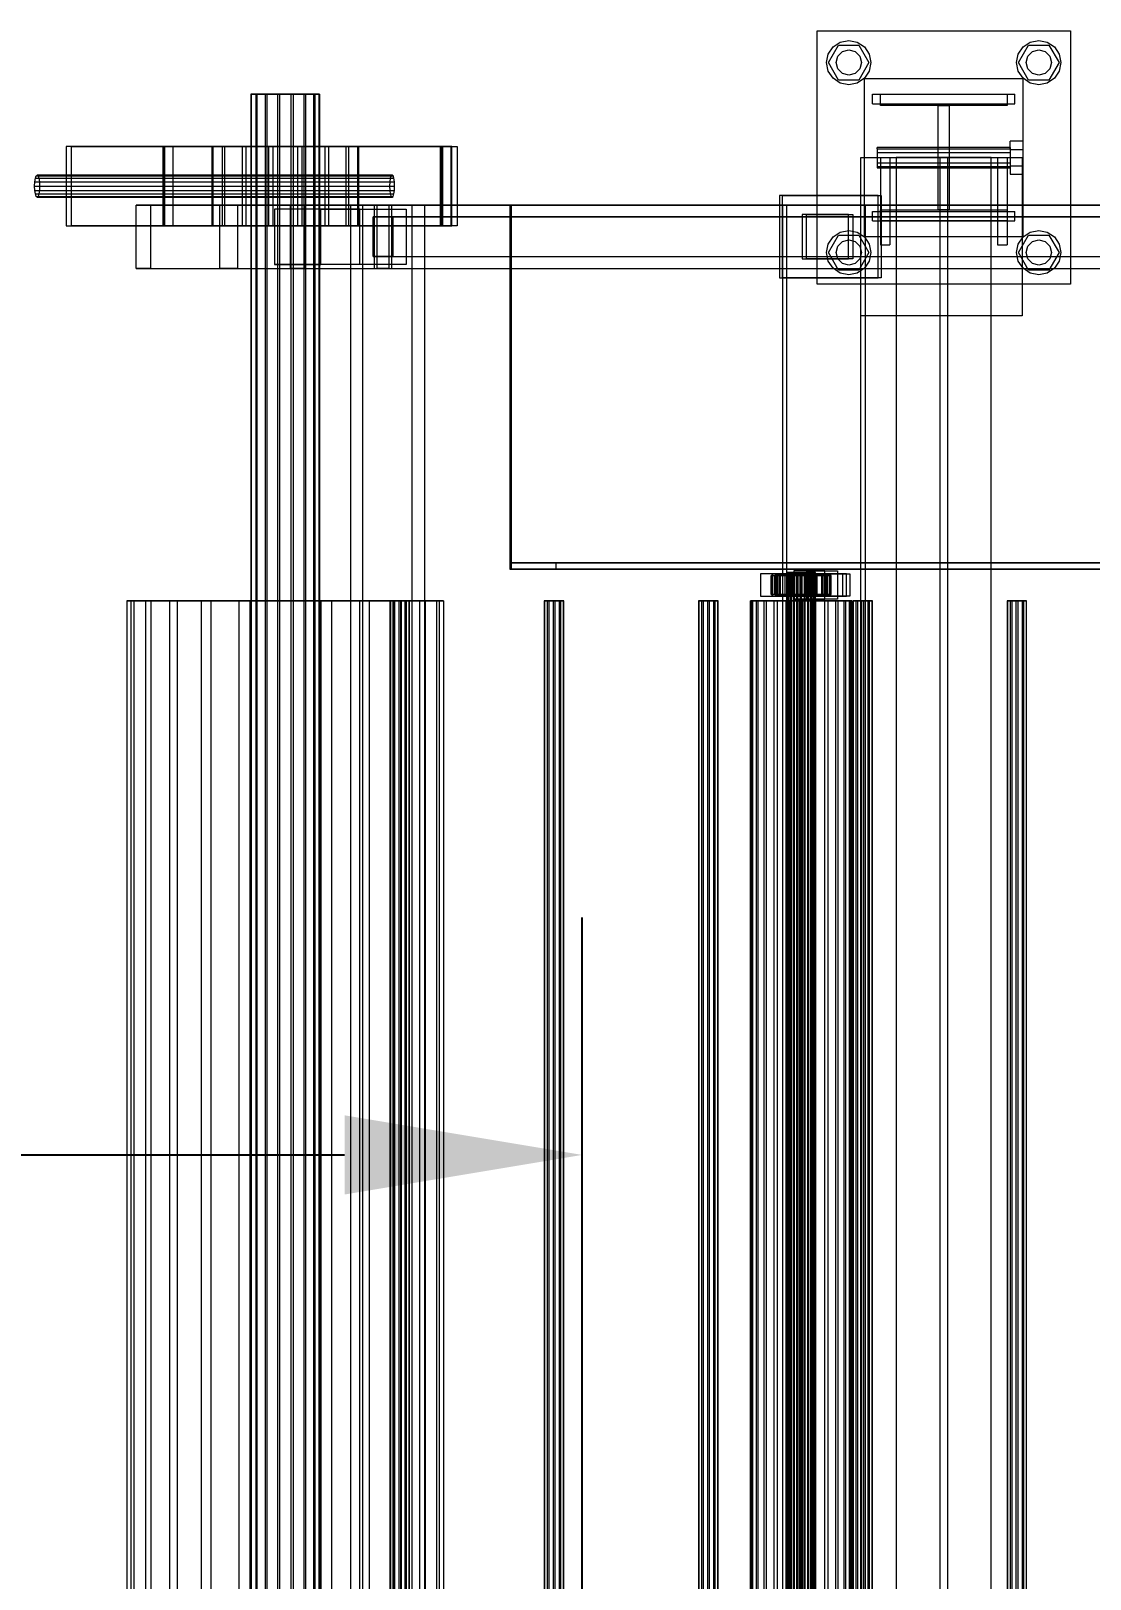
# Model space of a CAD drawing. Header units: millimetres. Extents: x -1970 to 59977, y -65068 to 6837.
# Drawn here: x 27280 to 27949, y -17368 to -16390 of the extents above; entities that cross this region are included whole.
import ezdxf

# ---------------------------------------------------------------- set-up
doc = ezdxf.new("R2010")
doc.units = ezdxf.units.MM
doc.layers.add('COTAS_P', color=1, linetype='Continuous', lineweight=0)
doc.layers.add('superior_C03', color=7, linetype='Continuous', lineweight=0)
doc.dimstyles.new('R19_100', dxfattribs={"dimtxt": 250, "dimasz": 150, "dimexe": 150, "dimexo": 80, "dimgap": 100, "dimtad": 1, "dimtih": 1, "dimtoh": 1, "dimdsep": 46, "dimcen": 0.09, "dimadec": 0, "dimazin": 0, "dimtfac": 1, "dimtdec": 4, "dimtofl": 0, "dimtmove": 0, "dimatfit": 3, "dimfxl": 1, "dimtolj": 1, "dimtzin": 0, "dimarcsym": 0})

# ---------------------------------------------------------------- blocks, each defined once
blk = doc.blocks.new('*D25')
at = {"layer": 'COTAS_P', "color": 0, "lineweight": -2, "transparency": 16777216}
for p, q in [((25128.19, -17920), (25128.19, -16950)), ((27628.19, -17920), (27628.19, -16950)), ((25278.19, -17100), (27478.19, -17100))]:
    blk.add_line(p, q, dxfattribs=at)
at = {"layer": 'COTAS_P', "color": 0, "transparency": 16777216}
for points in [[(25278.19, -17075), (25278.19, -17125), (25128.19, -17100)], [(27478.19, -17075), (27478.19, -17125), (27628.19, -17100)]]:
    blk.add_solid(points, dxfattribs=at)
at = {"layer": 'Defpoints', "color": 0, "transparency": 16777216}
for p in [(27628.19, -17100), (25128.19, -18000), (27628.19, -18000)]:
    blk.add_point(p, dxfattribs=at)

msp = doc.modelspace()

# ---------------------------------------------------------------- linework, layer by layer
at = {"layer": 'superior_C03'}
for p, q in [((27776.487, -16550), (27776.487, -16390)), ((27776.487, -16390), (27936.487, -16390)), ((27783.687, -16410), (27790.087, -16398.915)), ((27786.588, -16400.101), (27791.13, -16397.066)), ((27790.087, -16398.915), (27802.887, -16398.915)), ((27791.13, -16397.066), (27796.487, -16396)), ((27796.487, -16396), (27801.845, -16397.066)), ((27801.845, -16397.066), (27806.387, -16400.101)), ((27802.887, -16398.915), (27809.287, -16410)), ((27903.687, -16410), (27910.087, -16398.915)), ((27906.588, -16400.101), (27911.13, -16397.066)), ((27910.087, -16398.915), (27922.887, -16398.915)), ((27911.13, -16397.066), (27916.487, -16396)), ((27916.487, -16396), (27921.845, -16397.066)), ((27921.845, -16397.066), (27926.387, -16400.101)), ((27922.887, -16398.915), (27929.287, -16410)), ((27936.487, -16390), (27936.487, -16550)), ((27782.487, -16410), (27783.553, -16404.642)), ((27783.553, -16404.642), (27786.588, -16400.101)), ((27788.487, -16410), (27789.559, -16406)), ((27789.559, -16406), (27792.487, -16403.072)), ((27792.487, -16403.072), (27796.487, -16402)), ((27796.487, -16402), (27800.487, -16403.072)), ((27800.487, -16403.072), (27803.416, -16406)), ((27803.416, -16406), (27804.487, -16410)), ((27806.387, -16400.101), (27809.422, -16404.642)), ((27809.422, -16404.642), (27810.487, -16410)), ((27902.487, -16410), (27903.553, -16404.642)), ((27903.553, -16404.642), (27906.588, -16400.101)), ((27908.487, -16410), (27909.559, -16406)), ((27909.559, -16406), (27912.487, -16403.072)), ((27912.487, -16403.072), (27916.487, -16402)), ((27916.487, -16402), (27920.487, -16403.072)), ((27920.487, -16403.072), (27923.416, -16406)), ((27923.416, -16406), (27924.487, -16410)), ((27926.387, -16400.101), (27929.422, -16404.642)), ((27929.422, -16404.642), (27930.487, -16410)), ((27783.553, -16415.358), (27782.487, -16410)), ((27786.588, -16419.899), (27783.553, -16415.358)), ((27790.087, -16421.085), (27783.687, -16410)), ((27789.559, -16414), (27788.487, -16410)), ((27792.487, -16416.928), (27789.559, -16414)), ((27796.487, -16418), (27792.487, -16416.928)), ((27800.487, -16416.928), (27796.487, -16418)), ((27803.416, -16414), (27800.487, -16416.928)), ((27809.287, -16410), (27802.887, -16421.085)), ((27804.487, -16410), (27803.416, -16414)), ((27809.422, -16415.358), (27806.387, -16419.899)), ((27810.487, -16410), (27809.422, -16415.358)), ((27903.553, -16415.358), (27902.487, -16410)), ((27906.588, -16419.899), (27903.553, -16415.358)), ((27910.087, -16421.085), (27903.687, -16410)), ((27909.559, -16414), (27908.487, -16410)), ((27912.487, -16416.928), (27909.559, -16414)), ((27916.487, -16418), (27912.487, -16416.928)), ((27920.487, -16416.928), (27916.487, -16418)), ((27923.416, -16414), (27920.487, -16416.928)), ((27929.287, -16410), (27922.887, -16421.085)), ((27924.487, -16410), (27923.416, -16414)), ((27929.422, -16415.358), (27926.387, -16419.899)), ((27930.487, -16410), (27929.422, -16415.358)), ((27791.13, -16422.934), (27786.588, -16419.899)), ((27802.887, -16421.085), (27790.087, -16421.085)), ((27796.487, -16424), (27791.13, -16422.934)), ((27801.845, -16422.934), (27796.487, -16424)), ((27806.387, -16419.899), (27801.845, -16422.934)), ((27806.487, -16520), (27806.487, -16420)), ((27806.487, -16420), (27906.487, -16420)), ((27906.487, -16420), (27906.487, -16520)), ((27911.13, -16422.934), (27906.588, -16419.899)), ((27922.887, -16421.085), (27910.087, -16421.085)), ((27916.487, -16424), (27911.13, -16422.934)), ((27921.845, -16422.934), (27916.487, -16424)), ((27926.387, -16419.899), (27921.845, -16422.934)), ((27419.228, -16430), (27418.969, -16430)), ((27418.969, -16430), (27422.014, -16430)), ((27418.969, -16430), (27418.969, -19570)), ((27422.751, -16430), (27419.228, -16430)), ((27419.228, -16430), (27419.228, -19570)), ((27422.014, -16430), (27427.898, -16430)), ((27422.014, -16430), (27422.014, -19570)), ((27429.001, -16430), (27422.751, -16430)), ((27422.751, -16430), (27422.751, -19570)), ((27427.898, -16430), (27435.725, -16430)), ((27427.898, -16430), (27427.898, -19570)), ((27437.027, -16430), (27429.001, -16430)), ((27429.001, -16430), (27429.001, -19570)), ((27435.725, -16430), (27444.305, -16430)), ((27435.725, -16430), (27435.725, -19570)), ((27445.607, -16430), (27437.027, -16430)), ((27437.027, -16430), (27437.027, -19570)), ((27444.305, -16430), (27452.331, -16430)), ((27444.305, -16430), (27444.305, -19570)), ((27453.435, -16430), (27445.607, -16430)), ((27445.607, -16430), (27445.607, -19570)), ((27452.331, -16430), (27458.582, -16430)), ((27452.331, -16430), (27452.331, -19570)), ((27459.319, -16430), (27453.435, -16430)), ((27453.435, -16430), (27453.435, -19570)), ((27458.582, -16430), (27462.104, -16430)), ((27458.582, -16430), (27458.582, -19570)), ((27462.363, -16430), (27459.319, -16430)), ((27459.319, -16430), (27459.319, -19570)), ((27462.104, -16430), (27462.363, -16430)), ((27462.104, -19570), (27462.104, -16430)), ((27462.363, -16430), (27462.363, -19570)), ((27811.487, -16430), (27901.487, -16430)), ((27811.487, -16436), (27811.487, -16430)), ((27811.487, -16436), (27901.487, -16436)), ((27816.487, -16437), (27816.487, -16430)), ((27816.487, -16430), (27896.487, -16430)), ((27896.487, -16437), (27816.487, -16437)), ((27852.987, -16503), (27852.987, -16437)), ((27852.987, -16437), (27859.987, -16437)), ((27859.987, -16437), (27859.987, -16503)), ((27896.487, -16430), (27896.487, -16437)), ((27901.487, -16436), (27901.487, -16430)), ((27545.972, -16463), (27302.358, -16463)), ((27302.358, -16463), (27302.358, -16513)), ((27305.726, -16463), (27302.358, -16463)), ((27305.726, -16513), (27305.726, -16463)), ((27305.726, -16463), (27549.341, -16463)), ((27538.698, -16463), (27363.296, -16463)), ((27363.296, -16463), (27363.296, -16513)), ((27364.643, -16463), (27363.296, -16463)), ((27539.596, -16463), (27364.194, -16463)), ((27364.194, -16463), (27364.194, -16513)), ((27369.808, -16463), (27364.194, -16463)), ((27364.643, -16513), (27364.643, -16463)), ((27364.643, -16463), (27540.045, -16463)), ((27369.808, -16513), (27369.808, -16463)), ((27369.808, -16463), (27545.21, -16463)), ((27394.867, -16463), (27394.314, -16463)), ((27394.314, -16463), (27400.817, -16463)), ((27394.314, -16463), (27394.314, -16513)), ((27402.392, -16463), (27394.867, -16463)), ((27394.867, -16463), (27394.867, -16513)), ((27400.817, -16463), (27413.388, -16463)), ((27400.817, -16463), (27400.817, -16513)), ((27415.745, -16463), (27402.392, -16463)), ((27402.392, -16463), (27402.392, -16513)), ((27413.388, -16463), (27430.111, -16463)), ((27413.388, -16463), (27413.388, -16513)), ((27432.891, -16463), (27415.745, -16463)), ((27415.745, -16463), (27415.745, -16513)), ((27430.111, -16463), (27448.441, -16463)), ((27430.111, -16463), (27430.111, -16513)), ((27451.221, -16463), (27432.891, -16463)), ((27432.891, -16463), (27432.891, -16513)), ((27448.441, -16463), (27465.588, -16463)), ((27448.441, -16463), (27448.441, -16513)), ((27467.944, -16463), (27451.221, -16463)), ((27451.221, -16463), (27451.221, -16513)), ((27465.588, -16463), (27478.94, -16463)), ((27465.588, -16463), (27465.588, -16513)), ((27480.515, -16463), (27467.944, -16463)), ((27467.944, -16463), (27467.944, -16513)), ((27478.94, -16463), (27486.466, -16463)), ((27478.94, -16463), (27478.94, -16513)), ((27487.019, -16463), (27480.515, -16463)), ((27480.515, -16463), (27480.515, -16513)), ((27486.466, -16463), (27487.019, -16463)), ((27486.466, -16513), (27486.466, -16463)), ((27487.019, -16463), (27487.019, -16513)), ((27538.698, -16513), (27538.698, -16463)), ((27538.698, -16463), (27540.045, -16463)), ((27539.596, -16513), (27539.596, -16463)), ((27539.596, -16463), (27545.21, -16463)), ((27540.045, -16463), (27540.045, -16513)), ((27545.21, -16463), (27545.21, -16513)), ((27545.972, -16513), (27545.972, -16463)), ((27545.972, -16463), (27549.341, -16463)), ((27549.341, -16463), (27549.341, -16513)), ((27814.487, -16464.457), (27814.487, -16463.6)), ((27898.487, -16463.6), (27814.487, -16463.6)), ((27814.487, -16464.457), (27814.487, -16466.8)), ((27814.487, -16464.457), (27898.487, -16464.457)), ((27814.487, -16466.8), (27814.487, -16470)), ((27814.487, -16466.8), (27898.487, -16466.8)), ((27898.487, -16464.8), (27898.487, -16459.6)), ((27906.487, -16459.6), (27898.487, -16459.6)), ((27898.487, -16463.6), (27898.487, -16464.457)), ((27898.487, -16464.457), (27898.487, -16466.8)), ((27898.487, -16464.8), (27898.487, -16475.2)), ((27898.487, -16464.8), (27906.487, -16464.8)), ((27898.487, -16466.8), (27898.487, -16470)), ((27906.487, -16459.6), (27906.487, -16464.8)), ((27906.487, -16464.8), (27906.487, -16475.2)), ((27804.146, -16570), (27804.146, -16470)), ((27804.146, -16470), (27905.951, -16470)), ((27814.487, -16470), (27814.487, -16473.2)), ((27814.487, -16470), (27898.487, -16470)), ((27814.487, -16473.2), (27814.487, -16475.543)), ((27814.487, -16473.2), (27898.487, -16473.2)), ((27814.487, -16475.543), (27814.487, -16476.4)), ((27814.487, -16475.543), (27898.487, -16475.543)), ((27814.487, -16476.4), (27898.487, -16476.4)), ((27816.487, -16470), (27816.487, -16525)), ((27816.487, -16470), (27822.487, -16470)), ((27822.487, -16470), (27822.487, -16525)), ((27886.487, -16470), (27826.487, -16470)), ((27826.487, -16470), (27826.487, -19530)), ((27858.987, -16470), (27853.987, -16470)), ((27853.987, -16470), (27853.987, -19530)), ((27858.987, -19530), (27858.987, -16470)), ((27886.487, -19530), (27886.487, -16470)), ((27890.487, -16470), (27890.487, -16525)), ((27890.487, -16470), (27896.487, -16470)), ((27896.487, -16470), (27896.487, -16525)), ((27898.487, -16470), (27898.487, -16473.2)), ((27898.487, -16473.2), (27898.487, -16475.543)), ((27898.487, -16475.2), (27898.487, -16480.4)), ((27898.487, -16475.2), (27906.487, -16475.2)), ((27898.487, -16475.543), (27898.487, -16476.4)), ((27905.951, -16470), (27905.951, -16570)), ((27906.487, -16475.2), (27906.487, -16480.4)), ((27282.42, -16488), (27282.539, -16485.321)), ((27282.539, -16485.321), (27282.88, -16483.05)), ((27282.539, -16485.321), (27506.664, -16485.321)), ((27282.88, -16483.05), (27283.39, -16481.533)), ((27282.88, -16483.05), (27507.005, -16483.05)), ((27283.39, -16481.533), (27283.992, -16481)), ((27283.39, -16481.533), (27507.515, -16481.533)), ((27283.992, -16481), (27284.593, -16481.533)), ((27508.117, -16481), (27283.992, -16481)), ((27284.593, -16481.533), (27285.103, -16483.05)), ((27284.593, -16481.533), (27508.718, -16481.533)), ((27285.103, -16483.05), (27285.444, -16485.321)), ((27285.103, -16483.05), (27509.228, -16483.05)), ((27285.444, -16485.321), (27285.564, -16488)), ((27285.444, -16485.321), (27509.569, -16485.321)), ((27506.664, -16485.321), (27506.544, -16488)), ((27507.005, -16483.05), (27506.664, -16485.321)), ((27507.515, -16481.533), (27507.005, -16483.05)), ((27508.117, -16481), (27507.515, -16481.533)), ((27508.718, -16481.533), (27508.117, -16481)), ((27509.228, -16483.05), (27508.718, -16481.533)), ((27509.569, -16485.321), (27509.228, -16483.05)), ((27509.689, -16488), (27509.569, -16485.321)), ((27898.487, -16480.4), (27906.487, -16480.4)), ((27282.539, -16490.679), (27282.42, -16488)), ((27282.42, -16488), (27506.544, -16488)), ((27282.88, -16492.95), (27282.539, -16490.679)), ((27282.539, -16490.679), (27506.664, -16490.679)), ((27283.39, -16494.467), (27282.88, -16492.95)), ((27282.88, -16492.95), (27507.005, -16492.95)), ((27283.992, -16495), (27283.39, -16494.467)), ((27283.39, -16494.467), (27507.515, -16494.467)), ((27284.593, -16494.467), (27283.992, -16495)), ((27283.992, -16495), (27508.117, -16495)), ((27285.103, -16492.95), (27284.593, -16494.467)), ((27284.593, -16494.467), (27508.718, -16494.467)), ((27285.444, -16490.679), (27285.103, -16492.95)), ((27285.103, -16492.95), (27509.228, -16492.95)), ((27285.564, -16488), (27285.444, -16490.679)), ((27285.444, -16490.679), (27509.569, -16490.679)), ((27285.564, -16488), (27509.689, -16488)), ((27506.544, -16488), (27506.664, -16490.679)), ((27506.664, -16490.679), (27507.005, -16492.95)), ((27507.005, -16492.95), (27507.515, -16494.467)), ((27507.515, -16494.467), (27508.117, -16495)), ((27508.117, -16495), (27508.718, -16494.467)), ((27508.718, -16494.467), (27509.228, -16492.95)), ((27509.228, -16492.95), (27509.569, -16490.679)), ((27509.569, -16490.679), (27509.689, -16488)), ((27815.154, -16494), (27752.789, -16494)), ((27752.789, -16494), (27752.789, -16546)), ((27754.586, -16494), (27752.789, -16494)), ((27754.586, -16546), (27754.586, -16494)), ((27754.586, -16494), (27816.951, -16494)), ((27815.154, -16546), (27815.154, -16494)), ((27815.154, -16494), (27816.951, -16494)), ((27816.951, -16494), (27816.951, -16546)), ((27346.589, -16500), (27355.572, -16500)), ((27346.589, -16540), (27346.589, -16500)), ((27444.035, -16500), (27346.589, -16500)), ((27355.572, -16500), (27355.572, -16540)), ((27355.572, -16500), (27453.018, -16500)), ((27399.365, -16500), (27410.593, -16500)), ((27399.365, -16540), (27399.365, -16500)), ((27496.81, -16500), (27399.365, -16500)), ((27410.593, -16500), (27410.593, -16540)), ((27410.593, -16500), (27508.039, -16500)), ((27463.143, -16502.5), (27433.909, -16502.5)), ((27433.909, -16502.5), (27433.909, -16537.5)), ((27487.808, -16502.5), (27433.909, -16502.5)), ((27444.035, -16500), (27453.018, -16500)), ((27444.035, -16540), (27444.035, -16500)), ((28613.383, -16500), (27444.035, -16500)), ((27453.018, -16500), (27453.018, -16540)), ((27453.018, -16500), (28622.366, -16500)), ((27463.143, -16537.5), (27463.143, -16502.5)), ((27463.143, -16502.5), (27517.041, -16502.5)), ((27520.791, -16500), (27481.813, -16500)), ((27481.813, -16500), (27481.813, -19500)), ((27489.673, -16500), (27481.813, -16500)), ((27487.808, -16537.5), (27487.808, -16502.5)), ((27487.808, -16502.5), (27517.041, -16502.5)), ((27489.673, -19500), (27489.673, -16500)), ((27489.673, -16500), (27528.651, -16500)), ((27496.81, -16500), (27496.81, -16540)), ((27508.039, -16500), (27496.81, -16500)), ((27498.73, -16500), (27506.119, -16500)), ((27498.73, -16540), (27498.73, -16500)), ((28689.188, -16500), (27498.73, -16500)), ((27506.119, -16500), (27506.119, -16540)), ((27506.119, -16500), (28696.577, -16500)), ((27508.039, -16540), (27508.039, -16500)), ((27517.041, -16502.5), (27517.041, -16537.5)), ((27520.791, -19500), (27520.791, -16500)), ((27520.791, -16500), (27528.651, -16500)), ((27528.651, -16500), (27528.651, -19500)), ((38691.362, -16500), (27582.557, -16500)), ((27582.557, -16500), (27582.557, -16730)), ((27583.456, -16500), (27582.557, -16500)), ((27583.456, -16730), (27583.456, -16500)), ((27583.456, -16500), (38692.26, -16500)), ((27804.231, -16500), (27754.729, -16500)), ((27754.729, -16500), (27754.729, -19500)), ((27757.424, -16500), (27754.729, -16500)), ((27757.424, -19500), (27757.424, -16500)), ((27757.424, -16500), (27806.926, -16500)), ((27796.343, -16506), (27767.109, -16506)), ((27767.109, -16506), (27767.109, -16534)), ((27769.804, -16506), (27767.109, -16506)), ((27769.804, -16534), (27769.804, -16506)), ((27769.804, -16506), (27799.038, -16506)), ((27796.343, -16534), (27796.343, -16506)), ((27796.343, -16506), (27799.038, -16506)), ((27799.038, -16506), (27799.038, -16534)), ((27804.231, -19500), (27804.231, -16500)), ((27804.231, -16500), (27806.926, -16500)), ((27806.926, -16500), (27806.926, -19500)), ((27811.487, -16504), (27901.487, -16504)), ((27811.487, -16510), (27811.487, -16504)), ((27816.487, -16510), (27816.487, -16503)), ((27816.487, -16503), (27896.487, -16503)), ((27859.987, -16503), (27852.987, -16503)), ((27896.487, -16503), (27896.487, -16510)), ((27901.487, -16510), (27901.487, -16504)), ((27302.358, -16513), (27545.972, -16513)), ((27302.358, -16513), (27305.726, -16513)), ((27549.341, -16513), (27305.726, -16513)), ((27363.296, -16513), (27538.698, -16513)), ((27363.296, -16513), (27364.643, -16513)), ((27364.194, -16513), (27539.596, -16513)), ((27364.194, -16513), (27369.808, -16513)), ((27540.045, -16513), (27364.643, -16513)), ((27545.21, -16513), (27369.808, -16513)), ((27400.817, -16513), (27394.314, -16513)), ((27394.314, -16513), (27394.867, -16513)), ((27394.867, -16513), (27402.392, -16513)), ((27413.388, -16513), (27400.817, -16513)), ((27402.392, -16513), (27415.745, -16513)), ((27430.111, -16513), (27413.388, -16513)), ((27415.745, -16513), (27432.891, -16513)), ((27448.441, -16513), (27430.111, -16513)), ((27432.891, -16513), (27451.221, -16513)), ((27465.588, -16513), (27448.441, -16513)), ((27451.221, -16513), (27467.944, -16513)), ((27478.94, -16513), (27465.588, -16513)), ((27467.944, -16513), (27480.515, -16513)), ((27486.466, -16513), (27478.94, -16513)), ((27480.515, -16513), (27487.019, -16513)), ((27487.019, -16513), (27486.466, -16513)), ((27496.255, -16507.5), (27508.594, -16507.5)), ((27496.255, -16532.5), (27496.255, -16507.5)), ((28611.704, -16507.5), (27496.255, -16507.5)), ((27508.594, -16507.5), (27508.594, -16532.5)), ((27508.594, -16507.5), (28624.044, -16507.5)), ((27540.045, -16513), (27538.698, -16513)), ((27545.21, -16513), (27539.596, -16513)), ((27549.341, -16513), (27545.972, -16513)), ((27791.13, -16517.066), (27796.487, -16516)), ((27796.487, -16516), (27801.845, -16517.066)), ((27811.487, -16510), (27901.487, -16510)), ((27896.487, -16510), (27816.487, -16510)), ((27911.13, -16517.066), (27916.487, -16516)), ((27916.487, -16516), (27921.845, -16517.066)), ((27782.487, -16530), (27783.553, -16524.642)), ((27783.553, -16524.642), (27786.588, -16520.101)), ((27783.687, -16530), (27790.087, -16518.915)), ((27786.588, -16520.101), (27791.13, -16517.066)), ((27788.487, -16530), (27789.559, -16526)), ((27789.559, -16526), (27792.487, -16523.072)), ((27790.087, -16518.915), (27802.887, -16518.915)), ((27792.487, -16523.072), (27796.487, -16522)), ((27796.487, -16522), (27800.487, -16523.072)), ((27800.487, -16523.072), (27803.416, -16526)), ((27801.845, -16517.066), (27806.387, -16520.101)), ((27802.887, -16518.915), (27809.287, -16530)), ((27803.416, -16526), (27804.487, -16530)), ((27806.387, -16520.101), (27809.422, -16524.642)), ((27906.487, -16520), (27806.487, -16520)), ((27809.422, -16524.642), (27810.487, -16530)), ((27816.487, -16525), (27822.487, -16525)), ((27890.487, -16525), (27896.487, -16525)), ((27902.487, -16530), (27903.553, -16524.642)), ((27903.553, -16524.642), (27906.588, -16520.101)), ((27903.687, -16530), (27910.087, -16518.915)), ((27906.588, -16520.101), (27911.13, -16517.066)), ((27908.487, -16530), (27909.559, -16526)), ((27909.559, -16526), (27912.487, -16523.072)), ((27910.087, -16518.915), (27922.887, -16518.915)), ((27912.487, -16523.072), (27916.487, -16522)), ((27916.487, -16522), (27920.487, -16523.072)), ((27920.487, -16523.072), (27923.416, -16526)), ((27921.845, -16517.066), (27926.387, -16520.101)), ((27922.887, -16518.915), (27929.287, -16530)), ((27923.416, -16526), (27924.487, -16530)), ((27926.387, -16520.101), (27929.422, -16524.642)), ((27929.422, -16524.642), (27930.487, -16530)), ((27508.594, -16532.5), (27496.255, -16532.5)), ((27496.255, -16532.5), (28611.704, -16532.5)), ((27508.594, -16532.5), (28624.044, -16532.5)), ((27767.109, -16534), (27796.343, -16534)), ((27767.109, -16534), (27769.804, -16534)), ((27799.038, -16534), (27769.804, -16534)), ((27783.553, -16535.358), (27782.487, -16530)), ((27786.588, -16539.899), (27783.553, -16535.358)), ((27790.087, -16541.085), (27783.687, -16530)), ((27789.559, -16534), (27788.487, -16530)), ((27792.487, -16536.928), (27789.559, -16534)), ((27799.038, -16534), (27796.343, -16534)), ((27803.416, -16534), (27800.487, -16536.928)), ((27809.287, -16530), (27802.887, -16541.085)), ((27804.487, -16530), (27803.416, -16534)), ((27809.422, -16535.358), (27806.387, -16539.899)), ((27810.487, -16530), (27809.422, -16535.358)), ((27903.553, -16535.358), (27902.487, -16530)), ((27906.588, -16539.899), (27903.553, -16535.358)), ((27910.087, -16541.085), (27903.687, -16530)), ((27909.559, -16534), (27908.487, -16530)), ((27912.487, -16536.928), (27909.559, -16534)), ((27923.416, -16534), (27920.487, -16536.928)), ((27929.287, -16530), (27922.887, -16541.085)), ((27924.487, -16530), (27923.416, -16534)), ((27929.422, -16535.358), (27926.387, -16539.899)), ((27930.487, -16530), (27929.422, -16535.358)), ((27355.572, -16540), (27346.589, -16540)), ((27346.589, -16540), (27444.035, -16540)), ((27355.572, -16540), (27453.018, -16540)), ((27410.593, -16540), (27399.365, -16540)), ((27399.365, -16540), (27496.81, -16540)), ((27410.593, -16540), (27508.039, -16540)), ((27433.909, -16537.5), (27463.143, -16537.5)), ((27487.808, -16537.5), (27433.909, -16537.5)), ((27453.018, -16540), (27444.035, -16540)), ((27444.035, -16540), (28613.383, -16540)), ((27453.018, -16540), (28622.366, -16540)), ((27517.041, -16537.5), (27463.143, -16537.5)), ((27517.041, -16537.5), (27487.808, -16537.5)), ((27496.81, -16540), (27508.039, -16540)), ((27506.119, -16540), (27498.73, -16540)), ((27498.73, -16540), (28689.188, -16540)), ((27506.119, -16540), (28696.577, -16540)), ((27752.789, -16546), (27815.154, -16546)), ((27752.789, -16546), (27754.586, -16546)), ((27816.951, -16546), (27754.586, -16546)), ((27791.13, -16542.934), (27786.588, -16539.899)), ((27802.887, -16541.085), (27790.087, -16541.085)), ((27796.487, -16544), (27791.13, -16542.934)), ((27796.487, -16538), (27792.487, -16536.928)), ((27800.487, -16536.928), (27796.487, -16538)), ((27801.845, -16542.934), (27796.487, -16544)), ((27806.387, -16539.899), (27801.845, -16542.934)), ((27816.951, -16546), (27815.154, -16546)), ((27911.13, -16542.934), (27906.588, -16539.899)), ((27922.887, -16541.085), (27910.087, -16541.085)), ((27916.487, -16544), (27911.13, -16542.934)), ((27916.487, -16538), (27912.487, -16536.928)), ((27920.487, -16536.928), (27916.487, -16538)), ((27921.845, -16542.934), (27916.487, -16544)), ((27926.387, -16539.899), (27921.845, -16542.934)), ((27936.487, -16550), (27776.487, -16550)), ((27905.951, -16570), (27804.146, -16570)), ((27582.557, -16726), (38691.362, -16726)), ((27611.752, -16726), (27582.557, -16726)), ((27582.557, -16726), (27582.557, -16730)), ((38691.362, -16730), (27582.557, -16730)), ((27582.557, -16730), (27611.752, -16730)), ((27582.557, -16730), (27583.456, -16730)), ((38692.26, -16730), (27583.456, -16730)), ((38720.557, -16726), (27611.752, -16726)), ((27611.752, -16730), (27611.752, -16726)), ((27611.752, -16730), (38720.557, -16730)), ((27781.365, -16731), (27761.875, -16731)), ((27761.875, -16731), (27761.875, -16749)), ((27769.96, -16731), (27761.875, -16731)), ((27769.96, -16749), (27769.96, -16731)), ((27769.96, -16731), (27789.449, -16731)), ((27781.365, -16749), (27781.365, -16731)), ((27781.365, -16731), (27789.449, -16731)), ((27789.449, -16731), (27789.449, -16749)), ((27750.57, -16733), (27740.826, -16733)), ((27740.826, -16733), (27740.826, -16747)), ((27751.606, -16733), (27740.826, -16733)), ((27748.287, -16734), (27747.467, -16734)), ((27747.467, -16734), (27757.46, -16734)), ((27747.467, -16746), (27747.467, -16734)), ((27747.467, -16734), (27747.94, -16734)), ((27747.94, -16734), (27757.685, -16734)), ((27747.94, -16746), (27747.94, -16734)), ((27747.94, -16734), (27749.675, -16734)), ((27795.007, -16733), (27748.233, -16733)), ((27748.233, -16733), (27748.233, -16747)), ((27750.479, -16733), (27748.233, -16733)), ((27750.346, -16734), (27748.287, -16734)), ((27748.287, -16734), (27757.849, -16734)), ((27748.287, -16746), (27748.287, -16734)), ((27749.675, -16734), (27758.507, -16734)), ((27749.675, -16746), (27749.675, -16734)), ((27749.675, -16734), (27752.554, -16734)), ((27753.502, -16734), (27750.346, -16734)), ((27750.346, -16734), (27758.824, -16734)), ((27750.346, -16746), (27750.346, -16734)), ((27750.479, -16747), (27750.479, -16733)), ((27750.479, -16733), (27797.253, -16733)), ((27750.57, -16747), (27750.57, -16733)), ((27750.57, -16733), (27761.35, -16733)), ((27751.606, -16747), (27751.606, -16733)), ((27751.606, -16733), (27761.35, -16733)), ((27752.554, -16734), (27759.87, -16734)), ((27752.554, -16746), (27752.554, -16734)), ((27752.554, -16734), (27756.38, -16734)), ((27757.541, -16734), (27753.502, -16734)), ((27753.502, -16734), (27760.319, -16734)), ((27753.502, -16746), (27753.502, -16734)), ((27756.38, -16734), (27761.682, -16734)), ((27756.38, -16746), (27756.38, -16734)), ((27756.38, -16734), (27760.893, -16734)), ((27757.849, -16732), (27757.46, -16732)), ((27757.46, -16732), (27757.685, -16732)), ((27757.46, -19268), (27757.46, -16732)), ((27757.46, -16734), (27757.849, -16734)), ((27757.46, -16734), (27757.46, -16746)), ((27757.685, -16734), (27757.46, -16734)), ((27762.188, -16734), (27757.541, -16734)), ((27757.541, -16734), (27762.232, -16734)), ((27757.541, -16746), (27757.541, -16734)), ((27757.685, -16732), (27758.507, -16732)), ((27757.685, -19268), (27757.685, -16732)), ((27757.685, -16734), (27757.685, -16746)), ((27758.507, -16734), (27757.685, -16734)), ((27758.824, -16732), (27757.849, -16732)), ((27757.849, -19268), (27757.849, -16732)), ((27757.849, -16734), (27758.824, -16734)), ((27757.849, -16734), (27757.849, -16746)), ((27758.507, -16732), (27759.87, -16732)), ((27758.507, -19268), (27758.507, -16732)), ((27758.507, -16734), (27758.507, -16746)), ((27759.87, -16734), (27758.507, -16734)), ((27760.319, -16732), (27758.824, -16732)), ((27758.824, -19268), (27758.824, -16732)), ((27758.824, -16734), (27760.319, -16734)), ((27758.824, -16734), (27758.824, -16746)), ((27759.87, -16732), (27761.682, -16732)), ((27759.87, -19268), (27759.87, -16732)), ((27759.87, -16734), (27759.87, -16746)), ((27761.682, -16734), (27759.87, -16734)), ((27762.232, -16732), (27760.319, -16732)), ((27760.319, -19268), (27760.319, -16732)), ((27760.319, -16734), (27762.232, -16734)), ((27760.319, -16734), (27760.319, -16746)), ((27760.893, -16734), (27763.82, -16734)), ((27760.893, -16746), (27760.893, -16734)), ((27760.893, -16734), (27765.784, -16734)), ((27761.35, -16733), (27761.35, -16747)), ((27761.682, -16732), (27763.82, -16732)), ((27761.682, -19268), (27761.682, -16732)), ((27761.682, -16734), (27761.682, -16746)), ((27763.82, -16734), (27761.682, -16734)), ((27767.125, -16734), (27762.188, -16734)), ((27762.188, -16734), (27764.433, -16734)), ((27762.188, -16746), (27762.188, -16734)), ((27764.433, -16732), (27762.232, -16732)), ((27762.232, -19268), (27762.232, -16732)), ((27762.232, -16734), (27764.433, -16734)), ((27762.232, -16734), (27762.232, -16746)), ((27763.82, -16732), (27766.137, -16732)), ((27763.82, -19268), (27763.82, -16732)), ((27763.82, -16734), (27763.82, -16746)), ((27766.137, -16734), (27763.82, -16734)), ((27766.772, -16732), (27764.433, -16732)), ((27764.433, -19268), (27764.433, -16732)), ((27764.433, -16734), (27766.772, -16734)), ((27764.433, -16734), (27764.433, -16746)), ((27765.784, -16734), (27766.137, -16734)), ((27765.784, -16746), (27765.784, -16734)), ((27765.784, -16734), (27770.722, -16734)), ((27766.137, -16732), (27768.476, -16732)), ((27766.137, -19268), (27766.137, -16732)), ((27766.137, -16734), (27766.137, -16746)), ((27768.476, -16734), (27766.137, -16734)), ((27769.089, -16732), (27766.772, -16732)), ((27766.772, -19268), (27766.772, -16732)), ((27767.125, -16734), (27766.772, -16734)), ((27766.772, -16734), (27769.089, -16734)), ((27766.772, -16734), (27766.772, -16746)), ((27772.017, -16734), (27767.125, -16734)), ((27767.125, -16746), (27767.125, -16734)), ((27768.476, -16732), (27770.677, -16732)), ((27768.476, -19268), (27768.476, -16732)), ((27770.722, -16734), (27768.476, -16734)), ((27768.476, -16734), (27768.476, -16746)), ((27770.677, -16734), (27768.476, -16734)), ((27771.227, -16732), (27769.089, -16732)), ((27769.089, -19268), (27769.089, -16732)), ((27772.017, -16734), (27769.089, -16734)), ((27769.089, -16734), (27771.227, -16734)), ((27769.089, -16734), (27769.089, -16746)), ((27770.677, -16732), (27772.59, -16732)), ((27770.677, -19268), (27770.677, -16732)), ((27775.368, -16734), (27770.677, -16734)), ((27770.677, -16734), (27770.677, -16746)), ((27772.59, -16734), (27770.677, -16734)), ((27770.722, -16746), (27770.722, -16734)), ((27770.722, -16734), (27775.368, -16734)), ((27773.039, -16732), (27771.227, -16732)), ((27771.227, -19268), (27771.227, -16732)), ((27776.529, -16734), (27771.227, -16734)), ((27771.227, -16734), (27773.039, -16734)), ((27771.227, -16734), (27771.227, -16746)), ((27781.753, -16733), (27772.008, -16733)), ((27772.008, -16733), (27772.008, -16747)), ((27782.788, -16733), (27772.008, -16733)), ((27776.529, -16734), (27772.017, -16734)), ((27772.017, -16746), (27772.017, -16734)), ((27772.59, -16732), (27774.085, -16732)), ((27772.59, -19268), (27772.59, -16732)), ((27779.407, -16734), (27772.59, -16734)), ((27772.59, -16734), (27772.59, -16746)), ((27774.085, -16734), (27772.59, -16734)), ((27774.403, -16732), (27773.039, -16732)), ((27773.039, -19268), (27773.039, -16732)), ((27780.355, -16734), (27773.039, -16734)), ((27773.039, -16734), (27774.403, -16734)), ((27773.039, -16734), (27773.039, -16746)), ((27774.085, -16732), (27775.06, -16732)), ((27774.085, -19268), (27774.085, -16732)), ((27782.564, -16734), (27774.085, -16734)), ((27774.085, -16734), (27774.085, -16746)), ((27775.06, -16734), (27774.085, -16734)), ((27775.225, -16732), (27774.403, -16732)), ((27774.403, -19268), (27774.403, -16732)), ((27783.234, -16734), (27774.403, -16734)), ((27774.403, -16734), (27775.225, -16734)), ((27774.403, -16734), (27774.403, -16746)), ((27775.06, -16732), (27775.449, -16732)), ((27775.06, -19268), (27775.06, -16732)), ((27784.622, -16734), (27775.06, -16734)), ((27775.06, -16734), (27775.06, -16746)), ((27775.449, -16734), (27775.06, -16734)), ((27775.449, -16732), (27775.225, -16732)), ((27775.225, -16732), (27775.225, -19268)), ((27775.225, -16734), (27784.969, -16734)), ((27775.225, -16746), (27775.225, -16734)), ((27775.225, -16734), (27775.449, -16734)), ((27775.368, -16746), (27775.368, -16734)), ((27775.368, -16734), (27779.407, -16734)), ((27775.449, -19268), (27775.449, -16732)), ((27785.443, -16734), (27775.449, -16734)), ((27775.449, -16734), (27775.449, -16746)), ((27780.355, -16734), (27776.529, -16734)), ((27776.529, -16746), (27776.529, -16734)), ((27779.407, -16746), (27779.407, -16734)), ((27779.407, -16734), (27782.564, -16734)), ((27783.234, -16734), (27780.355, -16734)), ((27780.355, -16746), (27780.355, -16734)), ((27781.753, -16747), (27781.753, -16733)), ((27781.753, -16733), (27792.533, -16733)), ((27782.564, -16746), (27782.564, -16734)), ((27782.564, -16734), (27784.622, -16734)), ((27782.788, -16747), (27782.788, -16733)), ((27782.788, -16733), (27792.533, -16733)), ((27784.969, -16734), (27783.234, -16734)), ((27783.234, -16746), (27783.234, -16734)), ((27784.622, -16746), (27784.622, -16734)), ((27784.622, -16734), (27785.443, -16734)), ((27784.969, -16734), (27784.969, -16746)), ((27785.443, -16734), (27784.969, -16734)), ((27785.443, -16746), (27785.443, -16734)), ((27792.533, -16733), (27792.533, -16747)), ((27795.007, -16747), (27795.007, -16733)), ((27795.007, -16733), (27797.253, -16733)), ((27797.253, -16733), (27797.253, -16747)), ((27343.22, -16750), (27340.728, -16750)), ((27340.728, -16750), (27345.047, -16750)), ((27340.728, -16750), (27340.728, -19250)), ((27352.353, -16750), (27343.22, -16750)), ((27343.22, -16750), (27343.22, -19250)), ((27345.047, -16750), (27355.882, -16750)), ((27345.047, -16750), (27345.047, -19250)), ((27367.504, -16750), (27352.353, -16750)), ((27352.353, -16750), (27352.353, -19250)), ((27355.882, -16750), (27372.494, -16750)), ((27355.882, -16750), (27355.882, -19250)), ((27387.642, -16750), (27367.504, -16750)), ((27367.504, -16750), (27367.504, -19250)), ((27372.494, -16750), (27393.753, -16750)), ((27372.494, -16750), (27372.494, -19250)), ((27411.392, -16750), (27387.642, -16750)), ((27387.642, -16750), (27387.642, -19250)), ((27393.753, -16750), (27418.208, -16750)), ((27393.753, -16750), (27393.753, -19250)), ((27437.138, -16750), (27411.392, -16750)), ((27411.392, -16750), (27411.392, -19250)), ((27418.208, -16750), (27444.194, -16750)), ((27418.208, -16750), (27418.208, -19250)), ((27463.124, -16750), (27437.138, -16750)), ((27437.138, -16750), (27437.138, -19250)), ((27444.194, -16750), (27469.94, -16750)), ((27444.194, -16750), (27444.194, -19250)), ((27487.579, -16750), (27463.124, -16750)), ((27463.124, -16750), (27463.124, -19250)), ((27469.94, -16750), (27493.691, -16750)), ((27469.94, -16750), (27469.94, -19250)), ((27508.838, -16750), (27487.579, -16750)), ((27487.579, -16750), (27487.579, -19250)), ((27493.691, -16750), (27513.828, -16750)), ((27493.691, -16750), (27493.691, -19250)), ((27508.713, -16750), (27506.693, -16750)), ((27506.693, -16750), (27507.036, -16750)), ((27506.693, -16750), (27506.693, -19250)), ((27507.036, -16750), (27509.612, -16750)), ((27507.036, -16750), (27507.036, -19250)), ((27512.325, -16750), (27508.713, -16750)), ((27508.713, -16750), (27508.713, -19250)), ((27525.451, -16750), (27508.838, -16750)), ((27508.838, -16750), (27508.838, -19250)), ((27509.612, -16750), (27513.436, -16750)), ((27509.612, -16750), (27509.612, -19250)), ((27516.149, -16750), (27512.325, -16750)), ((27512.325, -16750), (27512.325, -19250)), ((27513.436, -16750), (27517.048, -16750)), ((27513.436, -16750), (27513.436, -19250)), ((27513.828, -16750), (27528.979, -16750)), ((27513.828, -16750), (27513.828, -19250)), ((27518.725, -16750), (27516.149, -16750)), ((27516.149, -16750), (27516.149, -19250)), ((27517.048, -16750), (27519.068, -16750)), ((27517.048, -16750), (27517.048, -19250)), ((27519.068, -16750), (27518.725, -16750)), ((27518.725, -16750), (27518.725, -19250)), ((27519.068, -19250), (27519.068, -16750)), ((27536.285, -16750), (27525.451, -16750)), ((27525.451, -16750), (27525.451, -19250)), ((27528.979, -16750), (27538.112, -16750)), ((27528.979, -16750), (27528.979, -19250)), ((27540.604, -16750), (27536.285, -16750)), ((27536.285, -16750), (27536.285, -19250)), ((27538.112, -16750), (27540.604, -16750)), ((27538.112, -19250), (27538.112, -16750)), ((27540.604, -16750), (27540.604, -19250)), ((27606.158, -16750), (27604.138, -16750)), ((27604.138, -16750), (27604.482, -16750)), ((27604.138, -16750), (27604.138, -19250)), ((27604.482, -16750), (27607.058, -16750)), ((27604.482, -16750), (27604.482, -19250)), ((27609.77, -16750), (27606.158, -16750)), ((27606.158, -16750), (27606.158, -19250)), ((27607.058, -16750), (27610.882, -16750)), ((27607.058, -16750), (27607.058, -19250)), ((27613.595, -16750), (27609.77, -16750)), ((27609.77, -16750), (27609.77, -19250)), ((27610.882, -16750), (27614.494, -16750)), ((27610.882, -16750), (27610.882, -19250)), ((27616.171, -16750), (27613.595, -16750)), ((27613.595, -16750), (27613.595, -19250)), ((27614.494, -16750), (27616.514, -16750)), ((27614.494, -16750), (27614.494, -19250)), ((27616.514, -16750), (27616.171, -16750)), ((27616.171, -16750), (27616.171, -19250)), ((27616.514, -19250), (27616.514, -16750)), ((27703.604, -16750), (27701.584, -16750)), ((27701.584, -16750), (27701.928, -16750)), ((27701.584, -16750), (27701.584, -19250)), ((27701.928, -16750), (27704.504, -16750)), ((27701.928, -16750), (27701.928, -19250)), ((27707.216, -16750), (27703.604, -16750)), ((27703.604, -16750), (27703.604, -19250)), ((27704.504, -16750), (27708.328, -16750)), ((27704.504, -16750), (27704.504, -19250)), ((27711.04, -16750), (27707.216, -16750)), ((27707.216, -16750), (27707.216, -19250)), ((27708.328, -16750), (27711.94, -16750)), ((27708.328, -16750), (27708.328, -19250)), ((27713.616, -16750), (27711.04, -16750)), ((27711.04, -16750), (27711.04, -19250)), ((27711.94, -16750), (27713.96, -16750)), ((27711.94, -16750), (27711.94, -19250)), ((27713.96, -16750), (27713.616, -16750)), ((27713.616, -16750), (27713.616, -19250)), ((27713.96, -19250), (27713.96, -16750)), ((27735.857, -16750), (27734.475, -16750)), ((27734.475, -16750), (27735.272, -16750)), ((27734.475, -19250), (27734.475, -16750)), ((27735.272, -16750), (27738.195, -16750)), ((27735.272, -19250), (27735.272, -16750)), ((27739.324, -16750), (27735.857, -16750)), ((27735.857, -19250), (27735.857, -16750)), ((27738.195, -16750), (27743.043, -16750)), ((27738.195, -19250), (27738.195, -16750)), ((27744.64, -16750), (27739.324, -16750)), ((27739.324, -19250), (27739.324, -16750)), ((27740.826, -16747), (27750.57, -16747)), ((27740.826, -16747), (27751.606, -16747)), ((27743.043, -16750), (27749.487, -16750)), ((27743.043, -19250), (27743.043, -16750)), ((27751.442, -16750), (27744.64, -16750)), ((27744.64, -19250), (27744.64, -16750)), ((27757.46, -16746), (27747.467, -16746)), ((27747.467, -16746), (27748.287, -16746)), ((27747.94, -16746), (27747.467, -16746)), ((27757.685, -16746), (27747.94, -16746)), ((27749.675, -16746), (27747.94, -16746)), ((27748.233, -16747), (27795.007, -16747)), ((27748.233, -16747), (27750.479, -16747)), ((27757.849, -16746), (27748.287, -16746)), ((27748.287, -16746), (27750.346, -16746)), ((27749.487, -16750), (27757.087, -16750)), ((27749.487, -19250), (27749.487, -16750)), ((27758.507, -16746), (27749.675, -16746)), ((27752.554, -16746), (27749.675, -16746)), ((27758.824, -16746), (27750.346, -16746)), ((27750.346, -16746), (27753.502, -16746)), ((27797.253, -16747), (27750.479, -16747)), ((27761.35, -16747), (27750.57, -16747)), ((27759.268, -16750), (27751.442, -16750)), ((27751.442, -19250), (27751.442, -16750)), ((27761.35, -16747), (27751.606, -16747)), ((27759.87, -16746), (27752.554, -16746)), ((27756.38, -16746), (27752.554, -16746)), ((27760.319, -16746), (27753.502, -16746)), ((27753.502, -16746), (27757.541, -16746)), ((27761.682, -16746), (27756.38, -16746)), ((27760.893, -16746), (27756.38, -16746)), ((27757.087, -16750), (27765.326, -16750)), ((27757.087, -19250), (27757.087, -16750)), ((27757.849, -16746), (27757.46, -16746)), ((27757.46, -16746), (27757.685, -16746)), ((27762.232, -16746), (27757.541, -16746)), ((27757.541, -16746), (27762.188, -16746)), ((27757.685, -16746), (27758.507, -16746)), ((27758.824, -16746), (27757.849, -16746)), ((27758.507, -16746), (27759.87, -16746)), ((27760.319, -16746), (27758.824, -16746)), ((27767.584, -16750), (27759.268, -16750)), ((27759.268, -19250), (27759.268, -16750)), ((27759.87, -16746), (27761.682, -16746)), ((27762.232, -16746), (27760.319, -16746)), ((27763.82, -16746), (27760.893, -16746)), ((27765.784, -16746), (27760.893, -16746)), ((27761.682, -16746), (27763.82, -16746)), ((27761.875, -16749), (27781.365, -16749)), ((27769.96, -16749), (27761.875, -16749)), ((27764.433, -16746), (27762.188, -16746)), ((27762.188, -16746), (27767.125, -16746)), ((27764.433, -16746), (27762.232, -16746)), ((27763.82, -16746), (27766.137, -16746)), ((27766.772, -16746), (27764.433, -16746)), ((27765.326, -16750), (27773.641, -16750)), ((27765.326, -19250), (27765.326, -16750)), ((27766.137, -16746), (27765.784, -16746)), ((27770.722, -16746), (27765.784, -16746)), ((27766.137, -16746), (27768.476, -16746)), ((27769.089, -16746), (27766.772, -16746)), ((27766.772, -16746), (27767.125, -16746)), ((27767.125, -16746), (27772.017, -16746)), ((27775.822, -16750), (27767.584, -16750)), ((27767.584, -19250), (27767.584, -16750)), ((27768.476, -16746), (27770.722, -16746)), ((27768.476, -16746), (27770.677, -16746)), ((27771.227, -16746), (27769.089, -16746)), ((27769.089, -16746), (27772.017, -16746)), ((27789.449, -16749), (27769.96, -16749)), ((27770.677, -16746), (27775.368, -16746)), ((27770.677, -16746), (27772.59, -16746)), ((27775.368, -16746), (27770.722, -16746)), ((27773.039, -16746), (27771.227, -16746)), ((27771.227, -16746), (27776.529, -16746)), ((27772.008, -16747), (27781.753, -16747)), ((27772.008, -16747), (27782.788, -16747)), ((27772.017, -16746), (27776.529, -16746)), ((27772.59, -16746), (27779.407, -16746)), ((27772.59, -16746), (27774.085, -16746)), ((27774.403, -16746), (27773.039, -16746)), ((27773.039, -16746), (27780.355, -16746)), ((27773.641, -16750), (27781.467, -16750)), ((27773.641, -19250), (27773.641, -16750)), ((27774.085, -16746), (27782.564, -16746)), ((27774.085, -16746), (27775.06, -16746)), ((27775.225, -16746), (27774.403, -16746)), ((27774.403, -16746), (27783.234, -16746)), ((27775.06, -16746), (27784.622, -16746)), ((27775.06, -16746), (27775.449, -16746)), ((27784.969, -16746), (27775.225, -16746)), ((27775.449, -16746), (27775.225, -16746)), ((27779.407, -16746), (27775.368, -16746)), ((27775.449, -16746), (27785.443, -16746)), ((27783.423, -16750), (27775.822, -16750)), ((27775.822, -19250), (27775.822, -16750)), ((27776.529, -16746), (27780.355, -16746)), ((27782.564, -16746), (27779.407, -16746)), ((27780.355, -16746), (27783.234, -16746)), ((27789.449, -16749), (27781.365, -16749)), ((27781.467, -16750), (27788.27, -16750)), ((27781.467, -19250), (27781.467, -16750)), ((27792.533, -16747), (27781.753, -16747)), ((27784.622, -16746), (27782.564, -16746)), ((27792.533, -16747), (27782.788, -16747)), ((27783.234, -16746), (27784.969, -16746)), ((27789.866, -16750), (27783.423, -16750)), ((27783.423, -19250), (27783.423, -16750)), ((27785.443, -16746), (27784.622, -16746)), ((27784.969, -16746), (27785.443, -16746)), ((27788.27, -16750), (27793.586, -16750)), ((27788.27, -19250), (27788.27, -16750)), ((27794.715, -16750), (27789.866, -16750)), ((27789.866, -19250), (27789.866, -16750)), ((27793.586, -16750), (27797.053, -16750)), ((27793.586, -19250), (27793.586, -16750)), ((27797.637, -16750), (27794.715, -16750)), ((27794.715, -19250), (27794.715, -16750)), ((27797.253, -16747), (27795.007, -16747)), ((27797.053, -16750), (27798.435, -16750)), ((27797.053, -19250), (27797.053, -16750)), ((27798.435, -16750), (27797.637, -16750)), ((27797.637, -16750), (27797.637, -19250)), ((27798.435, -19250), (27798.435, -16750)), ((27801.05, -16750), (27799.03, -16750)), ((27799.03, -16750), (27799.373, -16750)), ((27799.03, -16750), (27799.03, -19250)), ((27799.373, -16750), (27801.949, -16750)), ((27799.373, -16750), (27799.373, -19250)), ((27804.662, -16750), (27801.05, -16750)), ((27801.05, -16750), (27801.05, -19250)), ((27801.949, -16750), (27805.773, -16750)), ((27801.949, -16750), (27801.949, -19250)), ((27808.486, -16750), (27804.662, -16750)), ((27804.662, -16750), (27804.662, -19250)), ((27805.773, -16750), (27809.385, -16750)), ((27805.773, -16750), (27805.773, -19250)), ((27811.062, -16750), (27808.486, -16750)), ((27808.486, -16750), (27808.486, -19250)), ((27809.385, -16750), (27811.405, -16750)), ((27809.385, -16750), (27809.385, -19250)), ((27811.405, -16750), (27811.062, -16750)), ((27811.062, -16750), (27811.062, -19250)), ((27811.405, -19250), (27811.405, -16750)), ((27898.495, -16750), (27896.475, -16750)), ((27896.475, -16750), (27896.819, -16750)), ((27896.475, -16750), (27896.475, -19250)), ((27896.819, -16750), (27899.395, -16750)), ((27896.819, -16750), (27896.819, -19250)), ((27902.107, -16750), (27898.495, -16750)), ((27898.495, -16750), (27898.495, -19250)), ((27899.395, -16750), (27903.219, -16750)), ((27899.395, -16750), (27899.395, -19250)), ((27905.932, -16750), (27902.107, -16750)), ((27902.107, -16750), (27902.107, -19250)), ((27903.219, -16750), (27906.831, -16750)), ((27903.219, -16750), (27903.219, -19250)), ((27908.507, -16750), (27905.932, -16750)), ((27905.932, -16750), (27905.932, -19250)), ((27906.831, -16750), (27908.851, -16750)), ((27906.831, -16750), (27906.831, -19250)), ((27908.851, -16750), (27908.507, -16750)), ((27908.507, -16750), (27908.507, -19250)), ((27908.851, -19250), (27908.851, -16750))]:
    msp.add_line(p, q, dxfattribs=at)

# ---------------------------------------------------------------- dimensions: what is measured, and where the dimension line sits
at = {"layer": 'COTAS_P'}
dim = msp.add_aligned_dim(p1=(25128.187, -18000), p2=(27628.187, -18000), distance=900, text='<> P', dimstyle='R19_100', dxfattribs=at)
dim.commit()
dim.dimension.update_dxf_attribs({"geometry": '*D25', "text_midpoint": (26378.187, -17100)})

doc.saveas('drawing.dxf')
